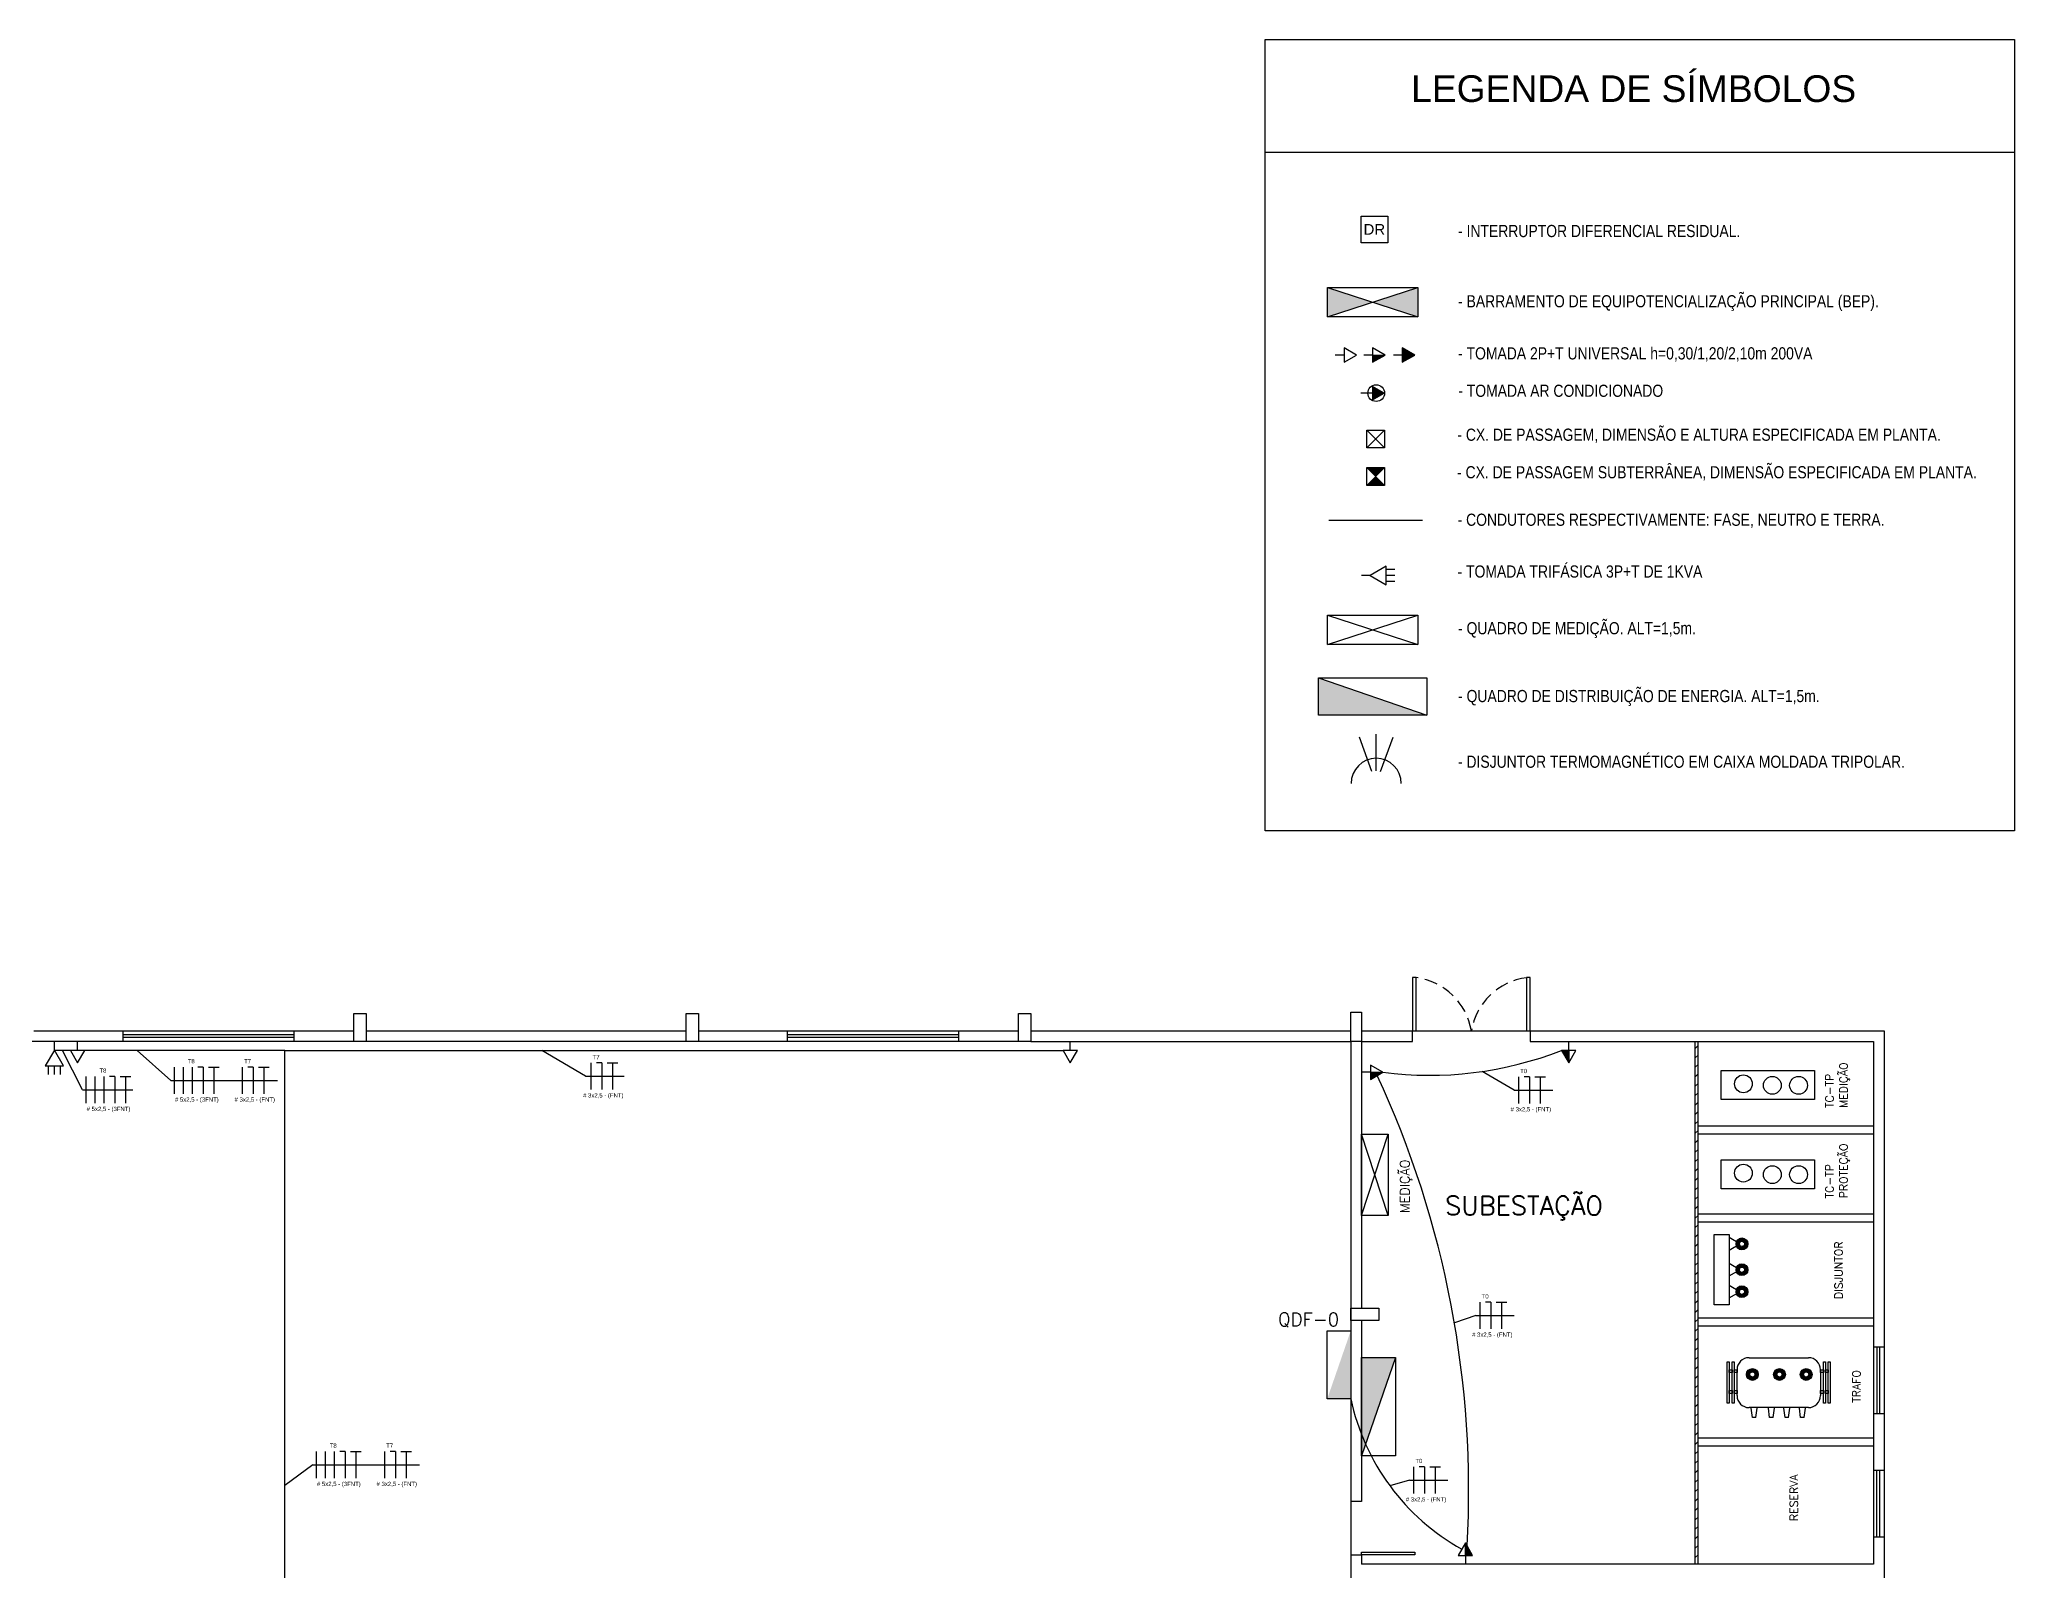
# Model space of a CAD drawing. Extents: x 196 to 487, y -48 to 152.
# Drawn here: x 293.65 to 330.67, y 123.62 to 152.32 of the extents above; entities that cross this region are included whole.
import ezdxf

# ---------------------------------------------------------------- set-up
doc = ezdxf.new("R2010")
doc.units = 0
doc.header["$MEASUREMENT"] = 0
doc.linetypes.add('DASHED2', pattern=[0.375, 0.25, -0.125])
doc.linetypes.add('NULL', pattern=[0])
for name, color, linetype in [('_ARQ', 5, 'CONTINUOUS'), ('_ARQ-TEXTO', 4, 'CONTINUOUS'), ('_ELT-Eletroduto', 7, 'CONTINUOUS'), ('_ELT-PONTO', 2, 'CONTINUOUS'), ('_ELT-PONTO-TEXTO', 4, 'CONTINUOUS'), ('DIAGRAMAS', 254, 'CONTINUOUS'), ('DIAGRAMAUNIFILAR-DESENHO', 2, 'CONTINUOUS'), ('ELET_FIAÇÃO', 1, 'CONTINUOUS'), ('ELT_FIAÇÃO_TEXTO', 255, 'CONTINUOUS'), ('simbologia', 2, 'CONTINUOUS'), ('simbologia-texto', 4, 'CONTINUOUS')]:
    doc.layers.add(name, color=color, linetype=linetype)
doc.styles.add('ARIAL', font='arial.ttf')
doc.styles.add('ROMANS', font='romans')
doc.styles.add('STYLE2', font='ARIALN.TTF', dxfattribs={"height": 0.12})

msp = doc.modelspace()

# ---------------------------------------------------------------- hatches: boundary and pattern name
at = {"layer": '_ARQ'}
h = msp.add_hatch(dxfattribs=at)
h.set_pattern_fill('ANSI31', color=256, style=0)
h.set_pattern_definition([(45, (55.4362, -0.43465), (-0.08838835, 0.08838835), [])])
h.paths.add_polyline_path([(324.739, 133.534), (324.686, 133.534), (324.686, 123.734), (324.739, 123.734)])
at = {"layer": '_ELT-PONTO', "linetype": 'Continuous'}
h = msp.add_hatch(color=256, dxfattribs=at)
h.dxf.hatch_style = 1
h.paths.add_polyline_path([(322.316, 133.135), (322.316, 133.368), (322.181, 133.368)])
h = msp.add_hatch(color=256, dxfattribs=at)
h.dxf.hatch_style = 1
h.paths.add_polyline_path([(318.829, 132.958), (318.596, 132.958), (318.596, 132.823)])
h = msp.add_hatch(color=256, dxfattribs=at)
h.paths.add_polyline_path([(325.451, 129.74, 1), (325.672, 129.74, 1)])
h.paths.add_polyline_path([(325.611, 129.74, -1), (325.512, 129.74, -1)], flags=16)
h = msp.add_hatch(color=256, dxfattribs=at)
h.paths.add_polyline_path([(325.451, 129.256, 1), (325.672, 129.256, 1)])
h.paths.add_polyline_path([(325.611, 129.256, -1), (325.512, 129.256, -1)], flags=16)
h = msp.add_hatch(color=256, dxfattribs=at)
h.paths.add_polyline_path([(325.451, 128.843, 1), (325.672, 128.843, 1)])
h.paths.add_polyline_path([(325.611, 128.843, -1), (325.512, 128.843, -1)], flags=16)
for points in [[(318.229, 128.111), (317.789, 126.837), (318.229, 126.837)], [(318.429, 125.767), (319.066, 127.607), (318.429, 127.607)]]:
    msp.add_hatch(color=256, dxfattribs=at).paths.add_polyline_path(points)
h = msp.add_hatch(color=256, dxfattribs=at)
h.paths.add_polyline_path([(325.868, 127.292, 1), (325.646, 127.292, 1)])
h.paths.add_polyline_path([(325.708, 127.292, -1), (325.806, 127.292, -1)], flags=16)
h = msp.add_hatch(color=256, dxfattribs=at)
h.paths.add_polyline_path([(326.265, 127.181, 1), (326.265, 127.402, 1)])
h.paths.add_polyline_path([(326.265, 127.341, -1), (326.265, 127.242, -1)], flags=16)
h = msp.add_hatch(color=256, dxfattribs=at)
h.paths.add_polyline_path([(326.877, 127.292, 1), (326.655, 127.292, 1)])
h.paths.add_polyline_path([(326.717, 127.292, -1), (326.815, 127.292, -1)], flags=16)
h = msp.add_hatch(color=256, dxfattribs=at)
h.dxf.hatch_style = 1
h.paths.add_polyline_path([(320.377, 124.133), (320.377, 123.9), (320.511, 123.9)])
at = {"layer": 'simbologia', "linetype": 'Continuous'}
h = msp.add_hatch(color=256, dxfattribs=at)
h.dxf.hatch_style = 1
h.paths.add_polyline_path([(317.794, 147.674), (317.794, 147.12), (318.639, 147.397)])
h.paths.add_polyline_path([(318.639, 147.397), (319.484, 147.12), (319.484, 147.674)])
h = msp.add_hatch(color=256, dxfattribs=at)
h.dxf.hatch_style = 1
h.paths.add_polyline_path([(318.872, 146.403), (318.639, 146.403), (318.639, 146.269)])
h = msp.add_hatch(color=256, dxfattribs=at)
h.dxf.hatch_style = 1
h.paths.add_polyline_path([(319.195, 146.269), (319.428, 146.403), (319.195, 146.538)])
at = {"layer": 'simbologia'}
h = msp.add_hatch(color=256, dxfattribs=at)
h.paths.add_polyline_path([(318.861, 144.294), (318.529, 144.294), (318.695, 144.128)])
h.paths.add_polyline_path([(318.861, 143.962), (318.695, 144.128), (318.529, 143.962)])
at = {"layer": 'simbologia', "linetype": 'Continuous'}
msp.add_hatch(color=256, dxfattribs=at).paths.add_polyline_path([(317.621, 140.355), (317.621, 139.651), (319.657, 139.651)])

# ---------------------------------------------------------------- linework, layer by layer
at = {"layer": '_ARQ'}
for p, q in [((293.542, 133.734), (299.542, 133.734)), ((295.215, 133.532), (295.215, 133.734)), ((295.215, 133.669), (298.412, 133.669)), ((298.415, 133.734), (298.415, 133.532)), ((299.771, 133.734), (305.771, 133.734)), ((306, 133.734), (312, 133.734)), ((307.673, 133.532), (307.673, 133.734)), ((307.673, 133.669), (310.87, 133.669)), ((310.873, 133.734), (310.873, 133.532)), ((312.229, 133.734), (318.227, 133.734)), ((318.429, 133.734), (328.229, 133.734)), ((328.229, 133.734), (328.229, 110.111)), ((295.215, 133.616), (298.412, 133.616)), ((307.673, 133.616), (310.87, 133.616)), ((312.229, 133.534), (318.229, 133.534)), ((318.229, 133.534), (318.229, 95.049)), ((318.429, 133.534), (319.384, 133.534)), ((318.429, 133.534), (318.429, 128.534)), ((321.594, 133.534), (328.029, 133.534)), ((324.686, 123.734), (324.686, 133.534)), ((324.739, 123.734), (324.739, 133.534)), ((328.029, 133.534), (328.029, 123.734)), ((324.739, 131.954), (328.029, 131.954)), ((324.739, 131.804), (328.029, 131.804)), ((324.739, 130.304), (328.029, 130.304)), ((324.739, 130.154), (328.029, 130.154)), ((324.739, 128.354), (328.029, 128.354)), ((324.739, 128.204), (328.029, 128.204)), ((328.029, 127.81), (328.232, 127.81)), ((328.094, 126.559), (328.094, 127.81)), ((328.148, 126.559), (328.148, 127.81)), ((328.029, 126.559), (328.232, 126.559)), ((324.739, 126.104), (328.029, 126.104)), ((324.739, 125.954), (328.029, 125.954)), ((328.027, 125.498), (328.229, 125.498)), ((328.092, 124.247), (328.092, 125.498)), ((328.145, 124.247), (328.145, 125.498)), ((328.027, 124.247), (328.229, 124.247)), ((318.229, 123.913), (318.429, 123.913)), ((318.429, 123.913), (318.429, 123.734)), ((328.029, 123.734), (318.429, 123.734))]:
    msp.add_line(p, q, dxfattribs=at)
at = {"layer": '_ARQ', "linetype": 'Continuous'}
for p, q in [((319.384, 133.534), (319.384, 133.732)), ((319.384, 133.732), (321.594, 133.732)), ((321.594, 133.732), (321.594, 133.534)), ((312, 133.534), (274.625, 133.534)), ((318.429, 128.305), (318.429, 124.913)), ((318.429, 124.913), (318.229, 124.913))]:
    msp.add_line(p, q, dxfattribs=at)
for points in [[(319.384, 133.732), (319.454, 133.732), (319.454, 134.732), (319.384, 134.732)], [(321.524, 133.732), (321.594, 133.732), (321.594, 134.732), (321.524, 134.732)], [(318.429, 133.534), (318.227, 133.534), (318.227, 134.082), (318.429, 134.082)]]:
    msp.add_lwpolyline(points, close=True, dxfattribs=at)
at = {"layer": '_ARQ'}
for points in [[(299.771, 134.059), (299.771, 133.534), (299.542, 133.534), (299.542, 134.059)], [(306, 134.059), (306, 133.534), (305.771, 133.534), (305.771, 134.059)], [(312.229, 134.059), (312.229, 133.534), (312, 133.534), (312, 134.059)], [(318.229, 128.534), (318.754, 128.534), (318.754, 128.305), (318.229, 128.305)], [(318.429, 123.913), (318.429, 123.963), (319.429, 123.963), (319.429, 123.913)]]:
    msp.add_lwpolyline(points, close=True, dxfattribs=at)
at = {"layer": '_ARQ', "linetype": 'DASHED2'}
for centre, start, end in [((319.301, 133.538), 9.3793, 82.7104), ((321.677, 133.536), 97.2896, 170.6207)]:
    msp.add_arc(centre, 1.204, start, end, dxfattribs=at)
at = {"layer": '_ELT-Eletroduto', "linetype": 'Continuous'}
for p, q in [((294.227, 133.368), (293.931, 133.368)), ((298.25, 133.368), (294.496, 133.368)), ((298.25, 95.245), (298.25, 133.368)), ((298.25, 133.368), (312.837, 133.368))]:
    msp.add_line(p, q, dxfattribs=at)
for centre, radius, start, end in [((319.708, 139.674), 6.773, 262.5423, 291.421), ((301.923, 125.12), 18.516, 356.7683, 24.8392), ((322.375, 127.717), 4.238, 191.9875, 240.8373)]:
    msp.add_arc(centre, radius, start, end, dxfattribs=at)
at = {"layer": '_ELT-PONTO'}
for p, q in [((293.927, 133.374), (293.927, 133.534)), ((294.227, 133.368), (294.361, 133.135)), ((294.496, 133.368), (294.227, 133.368)), ((294.361, 133.368), (294.361, 133.534)), ((294.361, 133.135), (294.496, 133.368)), ((312.837, 133.368), (312.971, 133.135)), ((313.106, 133.368), (312.837, 133.368)), ((312.971, 133.368), (312.971, 133.534)), ((312.971, 133.135), (313.106, 133.368)), ((322.181, 133.368), (322.316, 133.135)), ((322.45, 133.368), (322.181, 133.368)), ((322.316, 133.368), (322.316, 133.534)), ((322.316, 133.135), (322.45, 133.368)), ((293.816, 132.915), (293.816, 133.076)), ((293.927, 132.915), (293.927, 133.076)), ((294.039, 132.915), (294.039, 133.076)), ((318.596, 132.958), (318.429, 132.958)), ((318.829, 132.958), (318.596, 133.092)), ((318.596, 133.092), (318.596, 132.823)), ((318.596, 132.823), (318.829, 132.958)), ((320.377, 124.133), (320.242, 123.9)), ((320.511, 123.9), (320.377, 124.133)), ((320.242, 123.9), (320.511, 123.9)), ((320.377, 123.9), (320.377, 123.734))]:
    msp.add_line(p, q, dxfattribs=at)
at = {"layer": '_ELT-PONTO', "linetype": 'Continuous'}
for p, q in [((322.316, 133.368), (322.316, 133.135)), ((318.596, 132.958), (318.829, 132.958)), ((318.429, 130.271), (318.93, 131.798)), ((318.93, 130.271), (318.429, 131.798)), ((319.066, 127.607), (318.429, 125.767)), ((325.469, 126.896), (325.469, 127.381)), ((325.694, 127.606), (326.809, 127.606)), ((327.034, 127.381), (327.034, 126.896)), ((326.809, 126.671), (325.694, 126.671)), ((325.759, 126.485), (325.737, 126.658)), ((325.824, 126.485), (325.849, 126.658)), ((326.079, 126.485), (326.057, 126.658)), ((326.144, 126.485), (326.169, 126.658)), ((326.33, 126.671), (326.17, 126.671)), ((326.369, 126.485), (326.347, 126.658)), ((326.434, 126.485), (326.459, 126.658)), ((326.662, 126.485), (326.64, 126.658)), ((326.727, 126.485), (326.752, 126.658)), ((325.824, 126.485), (325.759, 126.485)), ((326.144, 126.485), (326.079, 126.485)), ((326.434, 126.485), (326.369, 126.485)), ((326.727, 126.485), (326.662, 126.485)), ((320.377, 123.9), (320.377, 124.133))]:
    msp.add_line(p, q, dxfattribs=at)
at = {"layer": '_ELT-PONTO'}
msp.add_lwpolyline([(293.927, 133.374), (293.755, 133.076), (294.099, 133.076)], close=True, dxfattribs=at)
at = {"layer": '_ELT-PONTO', "linetype": 'Continuous'}
for points in [[(325.172, 132.449), (325.172, 132.992), (326.924, 132.992), (326.924, 132.449)], [(318.429, 131.798), (318.93, 131.798), (318.93, 130.271), (318.429, 130.271)], [(325.172, 130.775), (325.172, 131.318), (326.924, 131.318), (326.924, 130.775)], [(325.041, 128.597), (325.041, 129.916), (325.322, 129.916), (325.322, 128.597)], [(325.525, 129.74), (325.322, 129.857), (325.322, 129.623)], [(325.525, 129.256), (325.322, 129.374), (325.322, 129.139)], [(325.525, 128.843), (325.322, 128.96), (325.322, 128.726)], [(318.229, 126.837), (317.789, 126.837), (317.789, 128.111), (318.229, 128.111)], [(318.429, 127.607), (319.066, 127.607), (319.066, 125.767), (318.429, 125.767)], [(325.323, 126.755), (325.285, 126.755), (325.285, 127.531), (325.323, 127.531)], [(325.377, 127.329), (325.323, 127.329), (325.323, 127.381), (325.377, 127.381)], [(325.415, 126.755), (325.377, 126.755), (325.377, 127.531), (325.415, 127.531)], [(325.469, 127.329), (325.415, 127.329), (325.415, 127.381), (325.469, 127.381)], [(327.088, 127.329), (327.034, 127.329), (327.034, 127.381), (327.088, 127.381)], [(327.126, 126.755), (327.088, 126.755), (327.088, 127.531), (327.126, 127.531)], [(327.18, 127.329), (327.126, 127.329), (327.126, 127.381), (327.18, 127.381)], [(327.218, 126.755), (327.18, 126.755), (327.18, 127.531), (327.218, 127.531)], [(325.377, 126.938), (325.323, 126.938), (325.323, 126.99), (325.377, 126.99)], [(325.469, 126.938), (325.415, 126.938), (325.415, 126.99), (325.469, 126.99)], [(327.088, 126.938), (327.034, 126.938), (327.034, 126.99), (327.088, 126.99)], [(327.18, 126.938), (327.126, 126.938), (327.126, 126.99), (327.18, 126.99)]]:
    msp.add_lwpolyline(points, close=True, dxfattribs=at)
for centre, radius in [((325.589, 132.741), 0.167), ((326.131, 132.713), 0.167), ((326.623, 132.713), 0.167), ((325.589, 131.067), 0.167), ((326.131, 131.039), 0.167), ((326.623, 131.039), 0.167), ((325.562, 129.74), 0.111), ((325.562, 129.74), 0.0492), ((325.562, 129.256), 0.111), ((325.562, 129.256), 0.0492), ((325.562, 128.843), 0.111), ((325.562, 128.843), 0.0492), ((325.757, 127.292), 0.111), ((326.265, 127.292), 0.111), ((326.766, 127.292), 0.111), ((325.757, 127.292), 0.0492), ((326.265, 127.292), 0.0492), ((326.766, 127.292), 0.0492)]:
    msp.add_circle(centre, radius, dxfattribs=at)
for centre, start, end in [((325.694, 127.381), 90, 180), ((326.809, 127.381), 0, 90), ((325.694, 126.896), 180, 270), ((326.809, 126.896), 270, 0)]:
    msp.add_arc(centre, 0.225, start, end, dxfattribs=at)
at = {"layer": 'DIAGRAMAS', "linetype": 'Continuous'}
msp.add_line((316.623, 150.211), (330.671, 150.211), dxfattribs=at)
msp.add_lwpolyline([(316.623, 152.322), (330.671, 152.322), (330.671, 137.487), (316.623, 137.487)], close=True, dxfattribs=at)
at = {"layer": 'DIAGRAMAUNIFILAR-DESENHO'}
for p, q in [((318.626, 138.595), (318.391, 139.239)), ((318.706, 138.609), (318.706, 139.294)), ((318.787, 138.595), (319.021, 139.239))]:
    msp.add_line(p, q, dxfattribs=at)
msp.add_arc((318.706, 138.374), 0.47, 0, 180, dxfattribs=at)
at = {"layer": 'ELET_FIAÇÃO', "linetype": 'Continuous'}
for p, q in [((296.177, 132.555), (296.177, 133.055)), ((296.347, 132.555), (296.347, 133.055)), ((296.517, 132.555), (296.517, 133.055)), ((296.717, 133.055), (296.617, 133.055)), ((296.717, 133.055), (296.717, 132.555)), ((296.817, 133.055), (297.017, 133.055)), ((296.917, 133.055), (296.917, 132.555)), ((297.456, 132.555), (297.456, 133.055)), ((297.656, 133.055), (297.556, 133.055)), ((297.656, 133.055), (297.656, 132.555)), ((297.756, 133.055), (297.956, 133.055)), ((297.856, 133.055), (297.856, 132.555)), ((303.99, 132.633), (303.99, 133.133)), ((304.19, 133.133), (304.09, 133.133)), ((304.19, 133.133), (304.19, 132.633)), ((304.29, 133.133), (304.49, 133.133)), ((304.39, 133.133), (304.39, 132.633)), ((294.522, 132.379), (294.522, 132.879)), ((294.692, 132.379), (294.692, 132.879)), ((294.862, 132.379), (294.862, 132.879)), ((295.062, 132.879), (294.962, 132.879)), ((295.062, 132.879), (295.062, 132.379)), ((295.162, 132.879), (295.362, 132.879)), ((295.262, 132.879), (295.262, 132.379)), ((321.377, 132.372), (321.377, 132.872)), ((321.577, 132.872), (321.477, 132.872)), ((321.577, 132.872), (321.577, 132.372)), ((321.677, 132.872), (321.877, 132.872)), ((321.777, 132.872), (321.777, 132.372)), ((320.654, 128.147), (320.654, 128.647)), ((320.854, 128.647), (320.754, 128.647)), ((320.854, 128.647), (320.854, 128.147)), ((320.954, 128.647), (321.154, 128.647)), ((321.054, 128.647), (321.054, 128.147)), ((298.839, 125.348), (298.839, 125.848)), ((299.009, 125.348), (299.009, 125.848)), ((299.18, 125.348), (299.18, 125.848)), ((299.38, 125.848), (299.28, 125.848)), ((299.38, 125.848), (299.38, 125.348)), ((299.48, 125.848), (299.68, 125.848)), ((299.58, 125.848), (299.58, 125.348)), ((300.119, 125.348), (300.119, 125.848)), ((300.319, 125.848), (300.219, 125.848)), ((300.319, 125.848), (300.319, 125.348)), ((300.419, 125.848), (300.619, 125.848)), ((300.519, 125.848), (300.519, 125.348)), ((319.412, 125.059), (319.412, 125.559)), ((319.612, 125.559), (319.512, 125.559)), ((319.612, 125.559), (319.612, 125.059)), ((319.712, 125.559), (319.912, 125.559)), ((319.812, 125.559), (319.812, 125.059))]:
    msp.add_line(p, q, dxfattribs=at)
at = {"layer": 'ELT_FIAÇÃO_TEXTO', "linetype": 'Continuous'}
for p, q in [((294.454, 132.629), (294.079, 133.368)), ((296.109, 132.805), (295.477, 133.368)), ((303.882, 132.883), (303.062, 133.368)), ((321.294, 132.622), (320.693, 132.972)), ((320.571, 128.397), (320.171, 128.261)), ((298.772, 125.598), (298.25, 125.208)), ((319.328, 125.309), (318.964, 125.202))]:
    msp.add_line(p, q, dxfattribs=at)
at = {"layer": 'ELT_FIAÇÃO_TEXTO', "color": 7, "linetype": 'Continuous'}
for points in [[(294.454, 132.629), (295.401, 132.629)], [(296.109, 132.805), (298.107, 132.805)], [(303.882, 132.883), (304.607, 132.883)], [(321.294, 132.622), (322.016, 132.622)], [(320.571, 128.397), (321.293, 128.397)], [(298.772, 125.598), (300.77, 125.598)], [(319.328, 125.309), (320.05, 125.309)]]:
    msp.add_lwpolyline(points, dxfattribs=at)
at = {"layer": 'simbologia', "linetype": 'Continuous'}
for p, q in [((317.794, 147.674), (319.484, 147.12)), ((317.794, 147.12), (319.484, 147.674)), ((318.639, 146.403), (318.872, 146.403)), ((317.794, 141.53), (319.484, 140.976)), ((317.794, 140.976), (319.484, 141.53)), ((317.621, 140.355), (319.657, 139.651))]:
    msp.add_line(p, q, dxfattribs=at)
at = {"layer": 'simbologia'}
for p, q in [((318.105, 146.403), (317.939, 146.403)), ((318.338, 146.403), (318.105, 146.538)), ((318.105, 146.538), (318.105, 146.269)), ((318.105, 146.269), (318.338, 146.403)), ((318.639, 146.403), (318.473, 146.403)), ((318.872, 146.403), (318.639, 146.538)), ((318.639, 146.538), (318.639, 146.269)), ((318.639, 146.269), (318.872, 146.403)), ((319.195, 146.403), (319.029, 146.403)), ((319.428, 146.403), (319.195, 146.538)), ((319.195, 146.538), (319.195, 146.269)), ((319.195, 146.269), (319.428, 146.403)), ((318.639, 145.689), (318.416, 145.689)), ((318.854, 145.689), (318.639, 145.813)), ((318.639, 145.813), (318.639, 145.565)), ((318.639, 145.565), (318.854, 145.689)), ((318.861, 144.997), (318.529, 144.664)), ((318.529, 144.997), (318.861, 144.664)), ((318.529, 144.664), (318.529, 144.997)), ((318.529, 144.997), (318.861, 144.997)), ((318.861, 144.997), (318.861, 144.664)), ((318.861, 144.664), (318.529, 144.664)), ((318.861, 144.294), (318.529, 143.962)), ((318.529, 144.294), (318.861, 143.962)), ((318.529, 143.962), (318.529, 144.294)), ((318.529, 144.294), (318.861, 144.294)), ((318.861, 144.294), (318.861, 143.962)), ((318.861, 143.962), (318.529, 143.962)), ((317.817, 143.311), (319.573, 143.311)), ((318.593, 142.272), (318.433, 142.272)), ((319.052, 142.383), (318.891, 142.383)), ((319.052, 142.272), (318.891, 142.272)), ((319.052, 142.16), (318.891, 142.16))]:
    msp.add_line(p, q, dxfattribs=at)
msp.add_lwpolyline([(318.421, 149.012), (318.921, 149.012), (318.921, 148.512), (318.421, 148.512), (318.421, 149.012)], dxfattribs=at)
at = {"layer": 'simbologia', "linetype": 'Continuous'}
for points in [[(319.484, 147.674), (319.484, 147.12), (317.794, 147.12), (317.794, 147.674)], [(319.484, 141.53), (319.484, 140.976), (317.794, 140.976), (317.794, 141.53)], [(317.621, 139.651), (317.621, 140.355), (319.657, 140.355), (319.657, 139.651)]]:
    msp.add_lwpolyline(points, close=True, dxfattribs=at)
at = {"layer": 'simbologia'}
msp.add_lwpolyline([(318.593, 142.272), (318.891, 142.1), (318.891, 142.444)], close=True, dxfattribs=at)
msp.add_circle((318.706, 145.692), 0.157, dxfattribs=at)
msp.add_solid([(318.639, 145.813), (318.854, 145.689), (318.639, 145.565)], dxfattribs=at)

# ---------------------------------------------------------------- texts
at = {"layer": '_ARQ-TEXTO', "style": 'ROMANS'}
for s, height, p in [('SUBESTAÇÃO', 0.35, (320, 130.283)), ('QDF-0', 0.25, (316.864, 128.2))]:
    msp.add_text(s, height=height, dxfattribs=at).set_placement(p)
at = {"layer": '_ELT-PONTO-TEXTO', "style": 'ROMANS'}
for s, height, p in [('TC-TP', 0.15, (327.279, 132.289)), ('MEDIÇÃO', 0.15, (327.541, 132.289)), ('PROTEÇÃO', 0.15, (327.541, 130.594)), ('MEDIÇÃO', 0.176, (319.33, 130.319)), ('TC-TP', 0.15, (327.279, 130.594)), ('DISJUNTOR', 0.15, (327.449, 128.705)), ('TRAFO', 0.15, (327.782, 126.763)), ('RESERVA', 0.15, (326.611, 124.543))]:
    msp.add_text(s, height=height, rotation=90, dxfattribs=at).set_placement(p)
at = {"layer": 'DIAGRAMAS', "linetype": 'Continuous', "insert": (319.359, 151.65), "char_height": 0.2, "attachment_point": 1, "style": 'ARIAL'}
msp.add_mtext_dynamic_manual_height_columns('{\\H2.5x;LEGENDA DE SÍMBOLOS}^I', width=8.97899, gutter_width=0.4, heights=[0], dxfattribs=at)
at = {"layer": 'ELT_FIAÇÃO_TEXTO', "linetype": 'Continuous', "char_height": 0.08, "attachment_point": 1, "style": 'ARIAL'}
for s, width, insert in [('T7', 0.13359, (304.018, 133.283)), ('T8', 0.13359, (294.772, 133.03)), ('T8', 0.13359, (296.427, 133.206)), ('T7', 0.13359, (297.484, 133.206)), ('T0', 0.13359, (321.406, 133.022)), ('# 3x2,5 - (FNT)', 0.84197, (303.838, 132.565)), ('# 5x2,5 - (3FNT)', 0.84197, (294.533, 132.311)), ('# 5x2,5 - (3FNT)', 0.84197, (296.188, 132.487)), ('# 3x2,5 - (FNT)', 0.84197, (297.305, 132.487)), ('# 3x2,5 - (FNT)', 0.84197, (321.226, 132.304)), ('T0', 0.13359, (320.683, 128.797)), ('# 3x2,5 - (FNT)', 0.84197, (320.503, 128.079)), ('T8', 0.13359, (299.089, 125.999)), ('T7', 0.13359, (300.147, 125.999)), ('T0', 0.13359, (319.44, 125.71)), ('# 5x2,5 - (3FNT)', 0.84197, (298.85, 125.28)), ('# 3x2,5 - (FNT)', 0.84197, (299.967, 125.28)), ('# 3x2,5 - (FNT)', 0.84197, (319.261, 124.991))]:
    msp.add_mtext_dynamic_manual_height_columns(s, width=width, gutter_width=12.5, heights=[0.111], dxfattribs=dict(at, insert=insert))
at = {"layer": 'simbologia', "linetype": 'NULL', "insert": (318.469, 148.662), "char_height": 0.2, "width": 0.80732, "attachment_point": 7, "line_spacing_factor": 0.6, "style": 'ARIAL'}
msp.add_mtext('DR', dxfattribs=at)
at = {"layer": 'simbologia-texto', "style": 'STYLE2'}
for s, p in [('- INTERRUPTOR DIFERENCIAL RESIDUAL.', (320.24, 148.617)), ('- BARRAMENTO DE EQUIPOTENCIALIZAÇÃO PRINCIPAL (BEP).', (320.24, 147.3)), ('- TOMADA 2P+T UNIVERSAL h=0,30/1,20/2,10m 200VA', (320.24, 146.323)), ('- TOMADA AR CONDICIONADO', (320.244, 145.622)), ('- CX. DE PASSAGEM, DIMENSÃO E ALTURA ESPECIFICADA EM PLANTA.', (320.227, 144.798)), ('- CX. DE PASSAGEM SUBTERRÂNEA, DIMENSÃO ESPECIFICADA EM PLANTA.', (320.221, 144.094)), ('- CONDUTORES RESPECTIVAMENTE: FASE, NEUTRO E TERRA.', (320.231, 143.204)), ('- TOMADA TRIFÁSICA 3P+T DE 1KVA', (320.23, 142.233)), ('- QUADRO DE MEDIÇÃO. ALT=1,5m.', (320.24, 141.17)), ('- QUADRO DE DISTRIBUIÇÃO DE ENERGIA. ALT=1,5m.', (320.24, 139.898)), ('- DISJUNTOR TERMOMAGNÉTICO EM CAIXA MOLDADA TRIPOLAR.', (320.238, 138.667))]:
    msp.add_text(s, height=0.22782, dxfattribs=at).set_placement(p)

doc.saveas('drawing.dxf')
